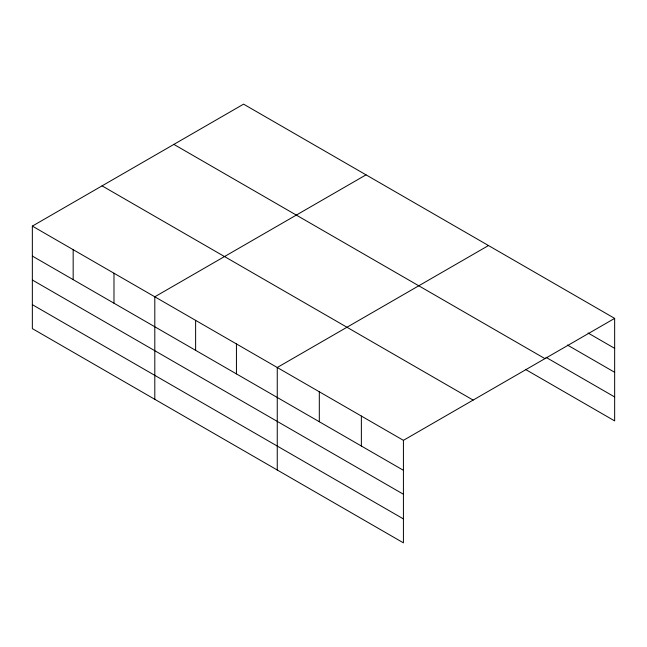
<?xml version="1.0" encoding="UTF-8"?>
<svg xmlns="http://www.w3.org/2000/svg" width="647" height="647" viewBox="0 0 647 647"><rect width="100%" height="100%" fill="white"/><g stroke="black" fill="none" stroke-linecap="round" stroke-linejoin="round"><path stroke-width="0.97" d="M403.421 494.243L403.421 440.34L32.35 226.102L32.35 328.619L403.421 542.849L403.421 494.243L32.35 280.014M525.388 369.364L614.65 420.898L614.65 318.381L243.579 104.151L32.35 226.102M366.032 174.844L154.803 296.795L154.803 399.312M488.485 245.545L277.256 367.496L277.256 470.013M403.421 440.34L614.65 318.381M588.042 332.995L614.65 348.353M567.443 345.045L614.65 372.292M545.987 357.322L614.65 396.959M173.873 144.394L544.944 358.632M102.056 185.859L473.127 400.089M32.35 256.075L403.421 470.304M32.35 304.672L403.421 518.91M361.366 416.053L361.366 446.026M319.311 391.775L319.311 421.747M236.438 343.929L236.438 373.901M195.62 320.362L195.62 350.334M113.985 273.236L113.985 303.2M73.168 249.669L73.168 279.633"/></g></svg>
